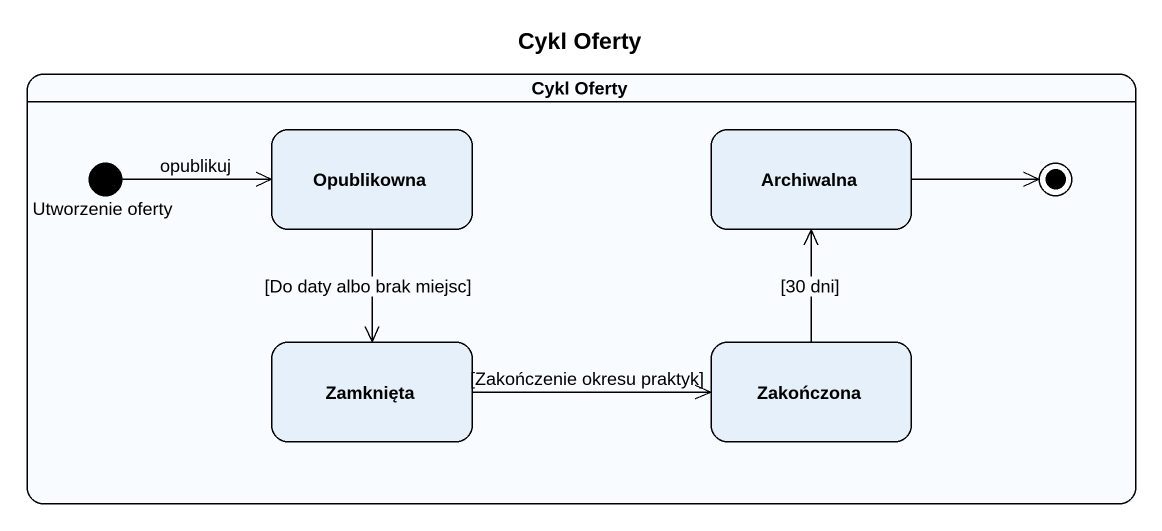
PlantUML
@startuml
title Cykl Oferty
hide empty description
state "Cykl Oferty" as Cykl_Oferty {
  state Opublikowna
  state Archiwalna
  state "Utworzenie oferty" as Utworzenie_oferty <<start>>
  state Zamknięta
  state Zakończona
  Archiwalna -right-> [*]
}
Opublikowna --> Zamknięta : [Do daty albo brak miejsc]
Utworzenie_oferty -right-> Opublikowna : opublikuj
Zamknięta -right-> Zakończona : [Zakończenie okresu praktyk]
Zakończona -up-> Archiwalna : [30 dni]
@enduml
